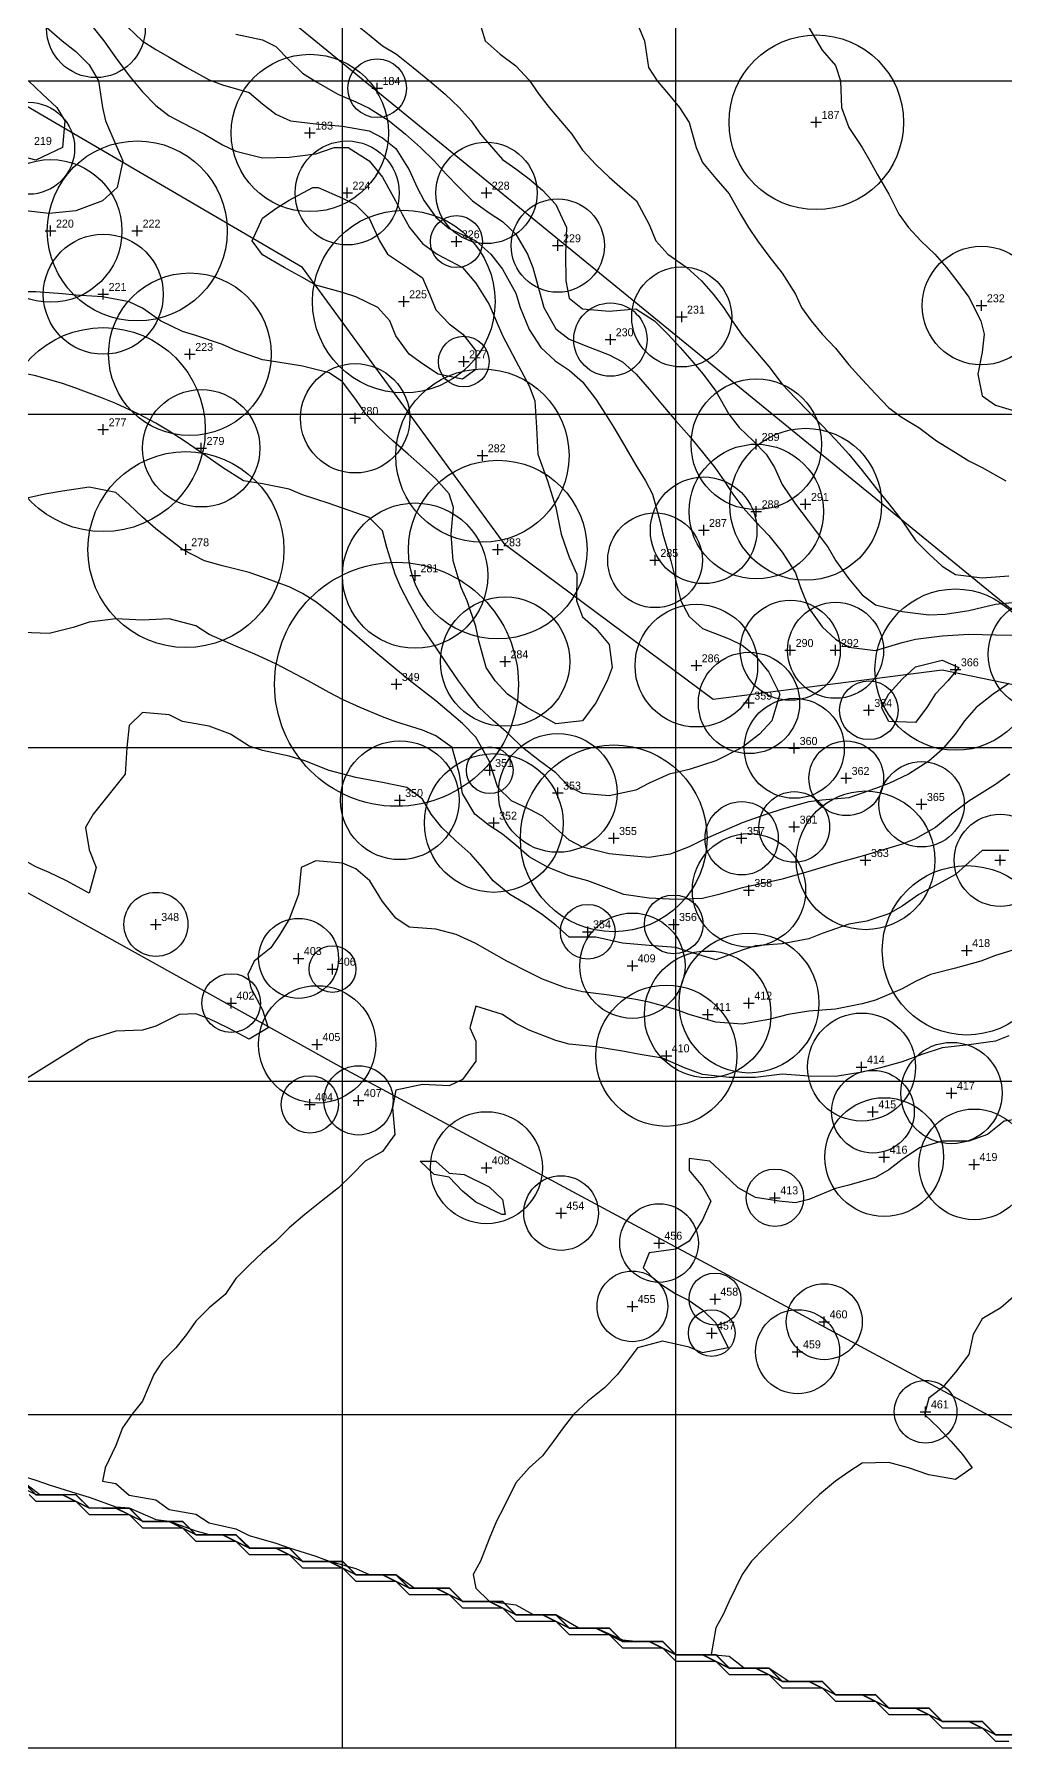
# Model space of a CAD drawing. Header units: millimetres. Extents: x 0 to 676, y 0 to 483.
# Drawn here: x 353.7 to 499.5, y 0 to 257 of the extents above; entities that cross this region are included whole.
import ezdxf

# ---------------------------------------------------------------- set-up
doc = ezdxf.new("R2010")
doc.units = ezdxf.units.MM
for name, color, linetype in [('CONTOURS_2M', 9, 'Continuous'), ('FRAME', 7, 'Continuous'), ('GRID_25M', 9, 'Continuous'), ('ROAD', 8, 'Continuous'), ('SURVEY_EDGE', 8, 'Continuous'), ('TREE_CENTRE', 1, 'Continuous'), ('TREE_CROWN', 3, 'Continuous'), ('TREE_NUMBER', 7, 'Continuous'), ('WATER', 5, 'Continuous')]:
    doc.layers.add(name, color=color, linetype=linetype)

msp = doc.modelspace()

# ---------------------------------------------------------------- linework, layer by layer
at = {"layer": 'CONTOURS_2M'}
for points in [[(353.73, 260), (355.61, 258), (357.91, 256), (360, 254.43), (362, 252.43), (363.38, 250), (363.96, 246), (364.42, 244), (366, 240.44), (367.04, 238), (366.18, 234), (364, 232), (360, 230.53), (356, 230.1), (352, 230.59)], [(420.22, 260), (421.41, 256), (423.64, 254), (426, 252.26), (428, 250.12), (429.48, 248), (431.03, 246), (432.73, 244), (434.43, 242), (436, 239.63), (438, 237.48), (440, 235.57), (442, 233.81), (444.14, 232), (446, 228.46), (447.03, 226), (448.84, 224), (451.65, 222), (453.86, 220), (455.62, 218), (457.19, 216), (458.49, 214), (460, 211.88), (462, 209.53), (464, 207.15), (466, 204.5), (468, 202.41), (470, 200.36), (472, 198.32), (474, 196.23), (476, 194), (478, 191.58), (480, 189.04), (482, 186.57), (484, 184), (486, 181.06), (488, 179.07), (490, 177.22), (492, 175.95), (496, 175.48), (500, 175.76)], [(362.58, 258), (364.2, 256), (366, 253.46), (368, 250.77), (370, 248.36), (372, 246.32), (374, 244.77), (376, 243.74), (379.29, 242), (382, 240.44), (384, 239.48), (388, 238.48), (392, 238.57), (396, 239.07), (398.75, 240), (400.87, 240), (404, 238), (406, 235.57), (407.95, 232), (408.93, 230), (410.03, 228), (412, 225.63), (414.19, 224), (418, 222), (420, 219.68), (422, 216.49), (423.05, 214), (424, 211.8), (426, 208), (428, 204.27), (428.85, 202), (429.12, 198), (429.33, 194), (430.74, 190), (432, 186), (432.83, 182), (434, 178.57), (435.18, 176), (435.1, 172), (436, 169.6), (438, 167.86), (440, 165.47), (440.46, 162), (439.71, 160), (438, 156.73), (436, 154), (432, 153.55), (430, 154.71), (427.67, 156), (424.74, 158), (422.91, 160), (421.56, 162), (420.44, 166), (420, 168.18), (418.71, 172), (417.83, 174), (416.59, 178), (416.32, 182), (416.67, 186), (416, 188.06), (414, 190.32), (412, 192.14), (409.83, 194), (407.57, 196), (405.39, 198), (403.52, 200), (402, 202.22), (400, 204.89), (398, 206.2), (394, 207.24), (390, 207.85), (388, 208.16), (384, 209.57), (382, 210.48), (378, 211.83), (376, 212.44), (372.71, 214), (370, 215.92), (368, 216.88), (364, 217.61), (360, 217.88), (358, 218.06), (354, 218.36), (350, 218.36)], [(367.81, 258), (369.91, 256), (372, 254.71), (374, 253.57), (376.62, 252), (380, 250.17), (382, 249.44), (386, 248.26), (388, 246.59), (390, 245.02), (392.18, 244), (396, 243.59), (400, 243.23), (404, 242.52), (406, 241.45), (408, 239.86), (410, 236.67), (411.18, 234), (412.24, 232), (414, 229.58), (416, 227.89), (420, 226), (422.27, 224), (424, 221.76), (426, 218.19), (426.67, 216), (428, 212.73), (429.78, 210), (431.89, 208), (434, 206.61), (436, 204.86), (438, 202.26), (439.49, 200), (440.71, 198), (442, 195.82), (444, 192.38), (445.48, 190), (446.5, 188), (447.6, 184), (448.08, 182), (449.28, 178), (450, 175), (450.76, 172), (452, 169.69), (454, 167.86), (458, 166.34), (460, 165.36), (462, 163.76), (464, 161.33), (465.61, 158), (464.45, 154), (462.6, 152), (460, 150), (456, 148), (452, 146.73), (449, 146), (446, 144.67), (444, 143.6), (440, 142.76), (436, 143.1), (434, 144.13), (432, 146.24), (429.56, 148), (427, 150), (424.95, 152), (422.64, 154), (420.53, 156), (418.92, 158), (417.4, 160), (416, 162.05), (414, 165.09), (412, 168), (410, 171.64), (408.74, 174), (407.88, 176), (406.65, 180), (406, 182.53), (404, 184.5), (400, 185.91), (398, 186.61), (394, 187.92), (392, 188.76), (388, 189.57), (385.14, 190), (382, 192), (379.12, 194), (376.24, 196), (374, 197.46), (372, 198.67), (369.43, 200), (366, 201.6), (364, 202.41), (360, 203.93), (358, 204.62), (354, 205.79), (352, 206.19)], [(384, 257.03), (388, 256.15), (390, 255.16), (392, 253.12), (394, 251.15), (396, 249.91), (399.28, 248), (402, 246.87), (404, 245.94), (407, 244), (409.43, 242), (411.7, 240), (413.73, 238), (415.56, 236), (417.5, 234), (419.5, 232), (422, 230.21), (424, 228.93), (426, 227.02), (427.74, 224), (428.54, 222), (429.68, 218), (430.19, 216), (432, 212.83), (434, 211.26), (437.15, 210), (440, 208.93), (442, 207.86), (444.05, 206), (446, 203.76), (448, 201.35), (450, 199.03), (452, 196.79), (454, 194.33), (455.89, 192), (457.27, 190), (458.59, 188), (460.07, 186), (462, 183.92), (464, 181.8), (466, 179.3), (468, 176.21), (468.71, 174), (470, 170.94), (472, 168.14), (474, 166.25), (476, 165.08), (480, 164.55), (484, 165.77), (486, 166.26), (490, 166.77), (494, 167.03), (498, 166.9), (502, 166.89)], [(402, 258.5), (404, 256.94), (406, 255.26), (408.08, 254), (410.62, 252), (413.04, 250), (415.41, 248), (417.52, 246), (419.33, 244), (420.69, 242), (424, 238.24), (426, 236.83), (428, 235.33), (430, 233.62), (432, 231.47), (433.61, 228), (433.46, 224), (433.53, 220), (434, 217.44), (436, 215.84), (440, 215.48), (444, 215.82), (446.81, 214), (448.84, 212), (450.65, 210), (452.41, 208), (454.11, 206), (456, 203.48), (457.96, 200), (459.53, 198), (461.64, 196), (463.56, 194), (464.85, 192), (466, 189.48), (468, 186.5), (469.86, 184), (471.37, 182), (472.87, 180), (474.04, 178), (476, 175.32), (478, 172.91), (480, 171.43), (484, 170.42), (488, 169.91), (490.44, 170), (494, 170.56), (498, 171.52), (502, 171.9)], [(444, 259.11), (445.33, 256), (445.93, 252), (447.2, 250), (448.93, 248), (450.57, 246), (452, 243.78), (453.07, 240), (454, 237.76), (456, 235.36), (458, 233.06), (459.74, 230), (460.91, 228), (462.27, 226), (464, 223.71), (466, 221.18), (468, 218), (468.88, 216), (470.32, 214), (472, 212), (474, 209.93), (476, 207.4), (478, 205.24), (480, 203.06), (482, 200.95), (484, 199.5), (486.5, 198), (489.13, 196), (492, 194.28), (494, 193.03), (496, 192), (499.54, 190)], [(470, 258), (472, 254.62), (474, 252.31), (474.75, 250), (474.89, 246), (476, 243), (478, 240), (479.13, 238), (480.24, 236), (482, 233), (483.48, 230), (484.95, 228), (486.77, 226), (488.9, 224), (490.62, 222), (492.21, 220), (494, 217.56), (495.8, 214), (496.29, 212), (496, 209.33), (495.36, 206), (496, 202.76), (498, 201.38), (502, 200.19)], [(352.88, 250), (354.97, 248), (357.11, 246), (358.33, 244), (358, 240), (354, 238.1), (350, 239.16)], [(396.36, 234), (400, 232.4), (402, 231.4), (404, 229.4), (405.56, 226), (406.74, 224), (409.75, 222), (412, 220.48), (413.06, 218), (414, 215.69), (416, 213.55), (418.07, 212), (420, 209.53), (420, 206.7), (418, 205.27), (414.36, 206), (412, 207.57), (410, 209), (408, 211.78), (407.11, 214), (405.29, 216), (402, 217.64), (400, 218.27), (396, 219.39), (394, 220.52), (391.24, 222), (388, 223.93), (386.44, 226), (388, 229.43), (390, 230.89), (392, 232.12), (395.56, 234), (396.36, 234)], [(500, 159.6), (497.64, 158), (495.08, 156), (493.35, 154), (491.95, 152), (490, 149.73), (488, 147.95), (484.96, 146), (482, 144.64), (480, 143.87), (476, 142.48), (472, 142.12), (470, 141.89), (466, 140.78), (463.67, 140), (460, 138.7), (458, 137.89), (454, 136.11), (452, 135.1), (449.17, 134), (446, 133.51), (442, 133.86), (440, 134.07), (436, 135.06), (434, 136.11), (430, 139.7), (428, 140.78), (425.37, 142), (423.31, 144), (422, 148), (420, 151.57), (418, 153.6), (416, 155.34), (414, 157.03), (412, 158.58), (410, 160.13), (407.71, 162), (405.31, 164), (402.97, 166), (400.67, 168), (398.33, 170), (396, 171.86), (394, 173.13), (392, 174.13), (388, 175.59), (386, 176.25), (382, 177.28), (379.29, 178), (376, 179.74), (374, 181.26), (372, 182.83), (370, 184.57), (368, 186.48), (366, 188.28), (362, 189.08), (358, 188.48), (355.33, 188), (352, 187.29)], [(500.16, 146), (498, 144.49), (496, 143.23), (494, 141.96), (491.37, 140), (489, 138), (486, 136.32), (484, 135.54), (480, 134.3), (478, 133.73), (474, 132.6), (470, 131.41), (466, 130.25), (464, 129.83), (460, 128.96), (456.46, 128), (454, 127.4), (450, 127.24), (446, 127.45), (442.24, 128), (440, 128.83), (436.81, 130), (434, 130.75), (430.88, 132), (428, 133.61), (426, 135.39), (424, 137.04), (422, 138.31), (419.87, 140), (418, 143.14), (417.54, 146), (416.44, 150), (414, 151.78), (412, 152.6), (408, 153.89), (406, 154.61), (402.63, 156), (400, 157.24), (398, 158.28), (394.84, 160), (392, 161.52), (390, 162.55), (386.86, 164), (384, 165.24), (380, 166.97), (378, 168.26), (374, 169.3), (370, 169.14), (366, 169.33), (362, 168.81), (359.56, 168), (356, 167.11), (352, 167.28)], [(492.48, 162), (490.82, 160), (488.92, 158), (487.7, 156), (486, 153.78), (482, 153.94), (480.88, 156), (482, 158.08), (484, 160.25), (486, 162.1), (490, 163.1), (492.48, 162)], [(500, 134.59), (496, 134.55), (494, 132.75), (492, 130.97), (490, 129.85), (486.5, 128), (484, 126.24), (482, 125.1), (478.67, 124), (476, 123.55), (472, 122.11), (470, 121.33), (466, 120.57), (462, 120.3), (460, 119.62), (456, 118.16), (452, 119.37), (450, 120.05), (446, 120.32), (442, 120.67), (438, 121.56), (434, 121.6), (432, 123.4), (430, 124.93), (428, 126.26), (425.11, 128), (422.6, 130), (421, 132), (419.25, 134), (417, 136), (414.93, 138), (413.3, 140), (412, 142.29), (409.67, 144), (406, 144.77), (402, 145.53), (398, 146.55), (394.33, 148), (392, 148.73), (388, 149.55), (386, 150.24), (383.2, 152), (380, 153.2), (376, 153.92), (374, 154.91), (370, 155.29), (368, 153.33), (367.62, 150), (367.4, 146), (364.2, 142), (362.6, 140), (361.43, 138), (362, 134.67), (363.03, 132), (362, 128.2), (358.6, 130), (356, 131.26), (354, 132.1), (350.63, 134)], [(501.75, 120), (498, 118.84), (495.8, 118), (492, 116.91), (488.22, 116), (486, 114.94), (484, 113.85), (480, 112.13), (478, 111.56), (474, 110.78), (470, 110.5), (466.86, 110), (464, 109.22), (460, 108.53), (456, 108.82), (452, 110), (450, 110.71), (446, 111.82), (444, 112.25), (440, 112.86), (436, 113.38), (433.44, 114), (430, 115.3), (428, 116.27), (424.64, 118), (422, 119.5), (420, 120.61), (417.05, 122), (414, 122.77), (410, 123.08), (408, 124.41), (406, 126.95), (404.08, 130), (402, 131.82), (400, 132.69), (396, 133.04), (393.78, 132), (393.38, 128), (392, 124.29), (390.6, 122), (389.25, 120), (386.73, 118), (385.79, 116), (386.25, 114), (388, 110.67), (388.82, 108), (386, 106.29), (382.8, 108), (380, 109.31), (378, 110.08), (375.5, 110), (372, 108.25), (370, 107.64), (366, 107.5), (362, 106.22), (360, 105), (358, 103.75), (355.2, 102), (352, 100)], [(500, 106.78), (498, 106), (494, 105.42), (490, 105), (486.92, 104), (484, 102.88), (480.75, 102), (478, 101.35), (474, 100.69), (470, 100.71), (466, 101.04), (462, 100.53), (458, 100.54), (454, 101), (451.33, 102), (448, 103.44), (444.67, 104), (442, 104.5), (438, 105.11), (434, 105.53), (432, 106.1), (428, 107.63), (426, 108.63), (424, 110), (420, 111.22), (419.09, 108), (420, 106), (420, 103), (418, 100.25), (416, 99.29), (412, 99.48), (408, 98.62), (407.5, 96), (407.87, 92), (406, 89.45), (403.4, 88), (401.45, 86), (399.4, 84), (396.86, 82), (394.33, 80), (392, 78), (390, 76), (388, 74.29), (386, 72.4), (384, 70.4), (382.4, 68), (380, 66), (378, 64), (376.57, 62), (375, 60), (373, 58), (371.67, 56), (370, 52), (368.4, 50), (367, 48), (366, 45.33), (364.4, 42), (364, 40), (366, 39.63), (368, 37.89), (372, 37.19), (374, 35.72), (378, 35.05), (380, 33.72), (384, 32.84), (386, 31.84), (390, 30.69), (392, 30), (396, 28.72), (398, 28), (402, 26.87), (404, 26), (408, 26), (410.76, 24), (414, 24), (418, 22), (420, 22), (424, 22), (426, 20), (430, 19.99), (434, 18), (436, 18), (440, 17.99), (442, 16), (446, 15.99), (450, 14), (452, 13.99), (456, 13.99), (458, 11.99), (462, 11.99), (465.99, 10), (468, 9.99), (472, 9.99), (474, 7.99), (478, 7.99), (481.99, 6), (484, 5.99), (488, 5.99), (490, 3.99), (494, 3.99), (497.99, 2), (500, 1.99)], [(502, 94.4), (499.29, 94), (496.77, 92), (494, 91), (490, 91), (486.57, 90), (484, 88.25), (482, 86.7), (480, 85.52), (476, 84.36), (474, 83.88), (470, 82.21), (468, 81.71), (465.5, 82), (462, 82.55), (459.38, 84), (457.29, 86), (455.14, 88), (452, 88.4), (452, 86.57), (454, 84.18), (455.25, 82), (454, 79.2), (452, 76), (450, 74.8), (446, 74.24), (445.14, 72), (447.05, 70), (450, 68.09), (452, 67.06), (454, 65.67), (456, 63.72), (457.89, 60), (454, 59.24), (452, 60.09), (448, 61), (444.29, 60), (442.75, 58), (441.25, 56), (439.33, 54), (436.8, 52), (434.67, 50), (433.11, 48), (431.67, 46), (430, 43.8), (428, 42), (426, 39.71), (424.17, 36), (423.09, 34), (422, 31.33), (420.73, 28), (419.6, 26), (420, 23.91), (422, 22), (426, 21.45), (428.62, 20), (432, 20), (435.44, 18), (438, 18), (442, 16.17), (444, 16), (448, 16), (450, 14), (454, 14), (458, 12), (460, 12), (464, 12), (466, 10), (470, 9.99), (474, 8), (476, 7.99), (480, 7.99), (482, 5.99), (486, 5.99), (489.99, 4), (492, 3.99), (496, 3.99), (498, 1.99), (502, 1.99)], [(414, 88), (416, 86.2), (418.25, 86), (422, 84.12), (424, 82.21), (424.4, 80), (423.91, 80), (420, 81.82), (418, 83.47), (416, 85.6), (413.75, 86), (411.67, 88), (414, 88)], [(501.11, 68), (498.8, 66), (496, 64.33), (494.62, 62), (494, 59), (492, 56.33), (490, 54), (488, 52.44), (487.33, 50), (489.45, 48), (491.29, 46), (493.06, 44), (494.47, 42), (492, 40.21), (488, 40.92), (484.95, 42), (482, 42.79), (478, 42.67), (476, 41.4), (474, 40), (471.56, 38), (469.5, 36), (467.5, 34), (465.33, 32), (463.33, 30), (461.4, 28), (460, 26), (458, 22), (457.11, 20), (456, 18), (455.33, 14), (458, 13.73), (460.29, 12), (464, 12), (466.96, 10), (470, 10), (474, 8), (476, 8), (480, 8), (482, 6), (486, 6), (490, 4), (492, 4), (496, 4), (498, 2), (502, 2)], [(350, 41.36), (354, 40.15), (356, 39.43), (360, 38.2), (362, 37.59), (366, 36.14), (368, 36), (372, 34.21), (374, 34), (378, 32.55), (380, 32), (384, 32), (386.1, 30), (390, 30), (394, 28), (396, 28), (400, 27.99), (402, 26), (406, 25.99), (410, 24), (412, 23.99), (416, 23.99), (418, 22), (422, 21.99), (425.99, 20), (428, 19.99), (432, 19.99), (434, 17.99), (438, 17.99), (441.99, 16), (444, 15.99), (448, 15.99), (450, 13.99), (454, 13.99), (457.99, 12), (460, 11.99), (464, 11.99), (466, 9.99), (470, 9.99), (473.99, 8), (476, 7.99), (480, 7.99), (482, 5.99), (486, 5.99), (489.99, 4), (492, 3.98), (496, 3.98), (498, 1.98), (502, 1.98)], [(350, 39.99), (353.99, 38), (356, 37.99), (360, 37.99), (362, 35.99), (366, 35.99), (369.99, 34), (372, 33.99), (376, 33.99), (378, 31.99), (382, 31.99), (385.99, 30), (388, 29.99), (392, 29.98), (394, 27.99), (398, 27.98), (401.99, 26), (404, 25.98), (408, 25.98), (410, 23.99), (414, 23.98), (417.98, 22), (420, 21.98), (424, 21.98), (426, 19.98), (430, 19.98), (433.98, 18), (436, 17.98), (440, 17.98), (442, 15.98), (446, 15.98), (449.98, 14), (452, 13.98), (456, 13.98), (458, 11.98), (462, 11.98), (465.98, 10), (468, 9.98), (472, 9.97), (474, 7.98), (478, 7.97), (481.98, 6), (484, 5.97), (488, 5.97), (490, 3.97), (494, 3.97), (497.97, 2), (500, 1.97)], [(350, 39.98), (353.98, 38), (356, 37.98), (360, 37.98), (362, 35.98), (366, 35.98), (369.98, 34), (372, 33.98), (376, 33.97), (378, 31.98), (382, 31.97), (385.98, 30), (388, 29.97), (392, 29.97), (394, 27.98), (398, 27.97), (401.97, 26), (404, 25.97), (408, 25.97), (410, 23.97), (414, 23.97), (417.97, 22), (420, 21.97), (424, 21.97), (426, 19.97), (430, 19.97), (433.97, 18), (436, 17.97), (440, 17.97), (442, 15.97), (446, 15.97), (449.97, 14), (452, 13.97), (456, 13.96), (458, 11.97), (462, 11.96), (465.97, 10), (468, 9.96), (472, 9.96), (474, 7.96), (478, 7.96), (481.96, 6), (484, 5.96), (488, 5.96), (490, 3.96), (494, 3.96), (497.96, 2), (500, 1.96)], [(350, 39.98), (353.98, 38), (356, 37.98), (360, 37.98), (362, 35.98), (366, 35.98), (369.98, 34), (372, 33.98), (376, 33.98), (378, 31.98), (382, 31.98), (385.98, 30), (388, 29.98), (392, 29.98), (394, 27.98), (398, 27.98), (401.98, 26), (404, 25.98), (408, 25.97), (410, 23.98), (414, 23.97), (417.98, 22), (420, 21.97), (424, 21.97), (426, 19.98), (430, 19.97), (433.97, 18), (436, 17.97), (440, 17.97), (442, 15.97), (446, 15.97), (449.97, 14), (452, 13.97), (456, 13.97), (458, 11.97), (462, 11.97), (465.97, 10), (468, 9.97), (472, 9.97), (474, 7.97), (478, 7.97), (481.97, 6), (484, 5.97), (488, 5.97), (490, 3.97), (494, 3.97), (497.97, 2), (500, 1.97)], [(350, 39.97), (353.97, 38), (356, 37.97), (360, 37.97), (362, 35.97), (366, 35.97), (369.97, 34), (372, 33.97), (376, 33.96), (378, 31.97), (382, 31.96), (385.96, 30), (388, 29.96), (392, 29.96), (394, 27.96), (398, 27.96), (401.96, 26), (404, 25.96), (408, 25.96), (410, 23.96), (414, 23.96), (417.96, 22), (420, 21.96), (424, 21.96), (426, 19.96), (430, 19.96), (433.96, 18), (436, 17.96), (440, 17.95), (442, 15.96), (446, 15.95), (449.96, 14), (452, 13.95), (456, 13.95), (458, 11.96), (462, 11.95), (465.95, 10), (468, 9.95), (472, 9.95), (474, 7.95), (478, 7.95), (481.95, 6), (484, 5.95), (488, 5.95), (490, 3.95), (494, 3.95), (497.95, 2), (500, 1.95)], [(350, 39.97), (353.97, 38), (356, 37.97), (360, 37.97), (362, 35.97), (366, 35.97), (369.97, 34), (372, 33.97), (376, 33.97), (378, 31.97), (382, 31.97), (385.97, 30), (388, 29.97), (392, 29.96), (394, 27.97), (398, 27.96), (401.97, 26), (404, 25.96), (408, 25.96), (410, 23.97), (414, 23.96), (417.96, 22), (420, 21.96), (424, 21.96), (426, 19.96), (430, 19.96), (433.96, 18), (436, 17.96), (440, 17.96), (442, 15.96), (446, 15.96), (449.96, 14), (452, 13.96), (456, 13.96), (458, 11.96), (462, 11.96), (465.96, 10), (468, 9.96), (472, 9.96), (474, 7.96), (478, 7.96), (481.96, 6), (484, 5.95), (488, 5.95), (490, 3.95), (494, 3.95), (497.95, 2), (500, 1.95)], [(350, 39.96), (353.96, 38), (356, 37.96), (360, 37.95), (362, 35.96), (366, 35.95), (369.96, 34), (372, 33.95), (376, 33.95), (378, 31.95), (382, 31.95), (385.95, 30), (388, 29.95), (392, 29.95), (394, 27.95), (398, 27.95), (401.95, 26), (404, 25.95), (408, 25.95), (410, 23.95), (414, 23.95), (417.95, 22), (420, 21.95), (424, 21.94), (426, 19.95), (430, 19.94), (433.95, 18), (436, 17.95), (440, 17.94), (442, 15.95), (446, 15.94), (449.94, 14), (452, 13.94), (456, 13.94), (458, 11.94), (462, 11.94), (465.94, 10), (468, 9.94), (472, 9.94), (474, 7.94), (478, 7.94), (481.94, 6), (484, 5.94), (488, 5.94), (490, 3.94), (494, 3.94), (497.94, 2), (500, 1.94)], [(352, 40), (354.6, 38), (358, 38), (362, 36), (364, 36), (368, 36), (370, 34), (374, 34), (378, 32), (380, 32), (384, 31.99), (386, 30), (390, 29.99), (394, 28), (396, 27.99), (400, 27.99), (402, 25.99), (406, 25.99), (409.99, 24), (412, 23.99), (416, 23.99), (418, 21.99), (422, 21.99), (425.99, 20), (428, 19.99), (432, 19.99), (434, 17.99), (438, 17.99), (441.99, 16), (444, 15.99), (448, 15.99), (450, 13.99), (454, 13.98), (457.99, 12), (460, 11.98), (464, 11.98), (466, 9.99), (470, 9.98), (473.98, 8), (476, 7.98), (480, 7.98), (482, 5.98), (486, 5.98), (489.98, 4), (492, 3.98), (496, 3.98), (498, 1.98), (502, 1.98)], [(352, 39.99), (354, 37.99), (358, 37.99), (361.99, 36), (364, 35.99), (368, 35.98), (370, 33.99), (374, 33.98), (377.99, 32), (380, 31.98), (384, 31.98), (386, 29.98), (390, 29.98), (393.98, 28), (396, 27.98), (400, 27.98), (402, 25.98), (406, 25.98), (409.98, 24), (412, 23.98), (416, 23.98), (418, 21.98), (422, 21.98), (425.98, 20), (428, 19.98), (432, 19.98), (434, 17.98), (438, 17.97), (441.98, 16), (444, 15.98), (448, 15.97), (450, 13.98), (454, 13.97), (457.97, 12), (460, 11.97), (464, 11.97), (466, 9.97), (470, 9.97), (473.97, 8), (476, 7.97), (480, 7.97), (482, 5.97), (486, 5.97), (489.97, 4), (492, 3.97), (496, 3.97), (498, 1.97), (502, 1.97)], [(352, 39.99), (354, 38), (358, 37.99), (362, 36), (364, 35.99), (368, 35.99), (370, 33.99), (374, 33.99), (377.99, 32), (380, 31.99), (384, 31.99), (386, 29.99), (390, 29.99), (393.99, 28), (396, 27.99), (400, 27.99), (402, 25.99), (406, 25.99), (409.99, 24), (412, 23.99), (416, 23.98), (418, 21.99), (422, 21.98), (425.99, 20), (428, 19.99), (432, 19.98), (434, 17.99), (438, 17.98), (441.98, 16), (444, 15.98), (448, 15.98), (450, 13.98), (454, 13.98), (457.98, 12), (460, 11.98), (464, 11.98), (466, 9.98), (470, 9.98), (473.98, 8), (476, 7.98), (480, 7.98), (482, 5.98), (486, 5.98), (489.98, 4), (492, 3.98), (496, 3.98), (498, 1.98), (502, 1.98)], [(352, 39.97), (354, 37.98), (358, 37.97), (361.98, 36), (364, 35.97), (368, 35.97), (370, 33.97), (374, 33.97), (377.97, 32), (380, 31.97), (384, 31.97), (386, 29.97), (390, 29.97), (393.97, 28), (396, 27.97), (400, 27.97), (402, 25.97), (406, 25.97), (409.97, 24), (412, 23.97), (416, 23.97), (418, 21.97), (422, 21.96), (425.97, 20), (428, 19.97), (432, 19.96), (434, 17.97), (438, 17.96), (441.97, 16), (444, 15.96), (448, 15.96), (450, 13.96), (454, 13.96), (457.96, 12), (460, 11.96), (464, 11.96), (466, 9.96), (470, 9.96), (473.96, 8), (476, 7.96), (480, 7.96), (482, 5.96), (486, 5.96), (489.96, 4), (492, 3.96), (496, 3.96), (498, 1.96), (502, 1.96)], [(352, 39.96), (354, 37.96), (358, 37.96), (361.96, 36), (364, 35.96), (368, 35.96), (370, 33.96), (374, 33.96), (377.96, 32), (380, 31.96), (384, 31.95), (386, 29.96), (390, 29.95), (393.96, 28), (396, 27.95), (400, 27.95), (402, 25.96), (406, 25.95), (409.95, 24), (412, 23.95), (416, 23.95), (418, 21.95), (422, 21.95), (425.95, 20), (428, 19.95), (432, 19.95), (434, 17.95), (438, 17.95), (441.95, 16), (444, 15.95), (448, 15.95), (450, 13.95), (454, 13.95), (457.95, 12), (460, 11.95), (464, 11.94), (466, 9.95), (470, 9.94), (473.95, 8), (476, 7.94), (480, 7.94), (482, 5.94), (486, 5.94), (489.94, 4), (492, 3.94), (496, 3.94), (498, 1.94), (502, 1.94)], [(352, 39.96), (354, 37.97), (358, 37.96), (361.96, 36), (364, 35.96), (368, 35.96), (370, 33.96), (374, 33.96), (377.96, 32), (380, 31.96), (384, 31.96), (386, 29.96), (390, 29.96), (393.96, 28), (396, 27.96), (400, 27.96), (402, 25.96), (406, 25.96), (409.96, 24), (412, 23.96), (416, 23.95), (418, 21.96), (422, 21.95), (425.96, 20), (428, 19.95), (432, 19.95), (434, 17.95), (438, 17.95), (441.95, 16), (444, 15.95), (448, 15.95), (450, 13.95), (454, 13.95), (457.95, 12), (460, 11.95), (464, 11.95), (466, 9.95), (470, 9.95), (473.95, 8), (476, 7.95), (480, 7.95), (482, 5.95), (486, 5.95), (489.95, 4), (492, 3.95), (496, 3.95), (498, 1.95), (502, 1.95)], [(352, 39.95), (354, 37.95), (358, 37.95), (361.95, 36), (364, 35.95), (368, 35.95), (370, 33.95), (374, 33.95), (377.95, 32), (380, 31.95), (384, 31.95), (386, 29.95), (390, 29.95), (393.95, 28), (396, 27.95), (400, 27.94), (402, 25.95), (406, 25.94), (409.95, 24), (412, 23.94), (416, 23.94), (418, 21.95), (422, 21.94), (425.94, 20), (428, 19.94), (432, 19.94), (434, 17.94), (438, 17.94), (441.94, 16), (444, 15.94), (448, 15.94), (450, 13.94), (454, 13.94), (457.94, 12), (460, 11.94), (464, 11.94), (466, 9.94), (470, 9.94), (473.94, 8), (476, 7.94), (480, 7.94), (482, 5.94), (486, 5.94), (489.94, 4), (492, 3.93), (496, 3.93), (498, 1.93), (502, 1.93)]]:
    msp.add_lwpolyline(points, dxfattribs=at)
at = {"layer": 'FRAME'}
msp.add_lwpolyline([(0, 0), (675.2, 0), (675.2, 482.8), (0, 482.8)], close=True, dxfattribs=at)
at = {"layer": 'GRID_25M'}
for p, q in [((400, 0), (400, 482.8)), ((450, 0), (450, 482.8)), ((0, 250), (675.2, 250)), ((0, 200), (675.2, 200)), ((0, 150), (675.2, 150)), ((0, 100), (675.2, 100)), ((0, 50), (675.2, 50))]:
    msp.add_line(p, q, dxfattribs=at)
at = {"layer": 'ROAD'}
msp.add_lwpolyline([(132, 482.8), (140, 440), (146, 400), (152, 360), (158, 320), (160, 280), (162, 248), (172, 224), (208, 202), (256, 182), (400, 102), (560, 16), (588, 0)], dxfattribs=at)
at = {"layer": 'SURVEY_EDGE'}
for points in [[(674, 29), (119, 482)], [(353, 38), (354, 37), (356, 37), (358, 37), (360, 37), (361, 36), (362, 35), (364, 35), (366, 35), (368, 35), (369, 34), (370, 33), (372, 33), (374, 33), (376, 33), (377, 32), (378, 31), (380, 31), (382, 31), (384, 31), (385, 30), (386, 29), (388, 29), (390, 29), (392, 29), (393, 28), (394, 27), (396, 27), (398, 27), (400, 27), (401, 26), (402, 25), (404, 25), (406, 25), (408, 25), (409, 24), (410, 23), (412, 23), (414, 23), (416, 23), (417, 22), (418, 21), (420, 21), (422, 21), (424, 21), (425, 20), (426, 19), (428, 19), (430, 19), (432, 19), (433, 18), (434, 17), (436, 17), (438, 17), (440, 17), (441, 16), (442, 15), (444, 15), (446, 15), (448, 15), (449, 14), (450, 13), (452, 13), (454, 13), (456, 13), (457, 12), (458, 11), (460, 11), (462, 11), (464, 11), (465, 10), (466, 9), (468, 9), (470, 9), (472, 9), (473, 8), (474, 7), (476, 7), (478, 7), (480, 7), (481, 6), (482, 5), (484, 5), (486, 5), (488, 5), (489, 4), (490, 3), (492, 3), (494, 3), (496, 3), (497, 2), (498, 1), (500, 1)]]:
    msp.add_lwpolyline(points, dxfattribs=at)
at = {"layer": 'TREE_CENTRE'}
for p, q in [((405.2, 248.1), (405.2, 249.7)), ((404.4, 248.9), (406, 248.9)), ((471.1, 243), (471.1, 244.6)), ((394.3, 242.2), (395.9, 242.2)), ((395.1, 241.4), (395.1, 243)), ((470.3, 243.8), (471.9, 243.8)), ((400.7, 232.4), (400.7, 234)), ((421.6, 232.4), (421.6, 234)), ((399.9, 233.2), (401.5, 233.2)), ((420.8, 233.2), (422.4, 233.2)), ((355.4, 227.5), (357, 227.5)), ((356.2, 226.7), (356.2, 228.3)), ((368.4, 227.5), (370, 227.5)), ((369.2, 226.7), (369.2, 228.3)), ((417.1, 225.1), (417.1, 226.7)), ((416.3, 225.9), (417.9, 225.9)), ((431.5, 225.3), (433.1, 225.3)), ((432.3, 224.5), (432.3, 226.1)), ((364.1, 217.2), (364.1, 218.8)), ((363.3, 218), (364.9, 218)), ((408.4, 216.9), (410, 216.9)), ((409.2, 216.1), (409.2, 217.7)), ((495.1, 216.3), (496.7, 216.3)), ((495.9, 215.5), (495.9, 217.1)), ((450.1, 214.6), (451.7, 214.6)), ((450.9, 213.8), (450.9, 215.4)), ((439.4, 211.2), (441, 211.2)), ((440.2, 210.4), (440.2, 212)), ((376.3, 209), (377.9, 209)), ((377.1, 208.2), (377.1, 209.8)), ((418.2, 207.1), (418.2, 208.7)), ((417.4, 207.9), (419, 207.9)), ((364.1, 196.9), (364.1, 198.5)), ((401.1, 199.4), (402.7, 199.4)), ((401.9, 198.6), (401.9, 200.2)), ((363.3, 197.7), (364.9, 197.7)), ((378.8, 194.1), (378.8, 195.7)), ((461.3, 195.5), (462.9, 195.5)), ((462.1, 194.7), (462.1, 196.3)), ((378, 194.9), (379.6, 194.9)), ((420.2, 193.8), (421.8, 193.8)), ((421, 193), (421, 194.6)), ((461.3, 185.4), (462.9, 185.4)), ((462.1, 184.6), (462.1, 186.2)), ((468.7, 186.5), (470.3, 186.5)), ((469.5, 185.7), (469.5, 187.3)), ((453.4, 182.6), (455, 182.6)), ((454.2, 181.8), (454.2, 183.4)), ((376.5, 178.9), (376.5, 180.5)), ((423.3, 178.9), (423.3, 180.5)), ((375.7, 179.7), (377.3, 179.7)), ((422.5, 179.7), (424.1, 179.7)), ((446.1, 178.1), (447.7, 178.1)), ((446.9, 177.3), (446.9, 178.9)), ((410.1, 175.8), (411.7, 175.8)), ((410.9, 175), (410.9, 176.6)), ((466.4, 164.6), (468, 164.6)), ((467.2, 163.8), (467.2, 165.4)), ((473.2, 164.6), (474.8, 164.6)), ((474, 163.8), (474, 165.4)), ((423.6, 162.9), (425.2, 162.9)), ((424.4, 162.1), (424.4, 163.7)), ((452.3, 162.3), (453.9, 162.3)), ((453.1, 161.5), (453.1, 163.1)), ((492, 160.9), (492, 162.5)), ((407.3, 159.5), (408.9, 159.5)), ((408.1, 158.7), (408.1, 160.3)), ((491.2, 161.7), (492.8, 161.7)), ((461, 155.9), (461, 157.5)), ((460.2, 156.7), (461.8, 156.7)), ((478.2, 155.6), (479.8, 155.6)), ((479, 154.8), (479, 156.4)), ((467, 149.9), (468.6, 149.9)), ((467.8, 149.1), (467.8, 150.7)), ((421.3, 146.6), (422.9, 146.6)), ((422.1, 145.8), (422.1, 147.4)), ((432.3, 142.4), (432.3, 144)), ((474.8, 145.4), (476.4, 145.4)), ((475.6, 144.6), (475.6, 146.2)), ((407.8, 142.1), (409.4, 142.1)), ((408.6, 141.3), (408.6, 142.9)), ((431.5, 143.2), (433.1, 143.2)), ((486.1, 141.5), (487.7, 141.5)), ((486.9, 140.7), (486.9, 142.3)), ((422.7, 137.9), (422.7, 139.5)), ((467.8, 137.3), (467.8, 138.9)), ((421.9, 138.7), (423.5, 138.7)), ((439.9, 136.4), (441.5, 136.4)), ((440.7, 135.6), (440.7, 137.2)), ((459.1, 136.4), (460.7, 136.4)), ((459.9, 135.6), (459.9, 137.2)), ((467, 138.1), (468.6, 138.1)), ((478.5, 132.3), (478.5, 133.9)), ((498.7, 132.3), (498.7, 133.9)), ((477.7, 133.1), (479.3, 133.1)), ((497.9, 133.1), (499.5, 133.1)), ((460.2, 128.6), (461.8, 128.6)), ((461, 127.8), (461, 129.4)), ((371.2, 123.5), (372.8, 123.5)), ((372, 122.7), (372, 124.3)), ((448.9, 123.5), (450.5, 123.5)), ((449.7, 122.7), (449.7, 124.3)), ((436, 122.4), (437.6, 122.4)), ((436.8, 121.6), (436.8, 123.2)), ((392.6, 118.4), (394.2, 118.4)), ((393.4, 117.6), (393.4, 119.2)), ((492.9, 119.6), (494.5, 119.6)), ((493.7, 118.8), (493.7, 120.4)), ((397.7, 116.8), (399.3, 116.8)), ((398.5, 116), (398.5, 117.6)), ((442.7, 117.3), (444.3, 117.3)), ((443.5, 116.5), (443.5, 118.1)), ((382.5, 111.7), (384.1, 111.7)), ((383.3, 110.9), (383.3, 112.5)), ((454.8, 109.2), (454.8, 110.8)), ((460.2, 111.7), (461.8, 111.7)), ((461, 110.9), (461, 112.5)), ((454, 110), (455.6, 110)), ((395.4, 105.5), (397, 105.5)), ((396.2, 104.7), (396.2, 106.3)), ((447.8, 103.8), (449.4, 103.8)), ((448.6, 103), (448.6, 104.6)), ((477.9, 101.3), (477.9, 102.9)), ((477.1, 102.1), (478.7, 102.1)), ((402.4, 96.3), (402.4, 97.9)), ((490.6, 98.2), (492.2, 98.2)), ((491.4, 97.4), (491.4, 99)), ((394.3, 96.5), (395.9, 96.5)), ((395.1, 95.7), (395.1, 97.3)), ((401.6, 97.1), (403.2, 97.1)), ((478.8, 95.4), (480.4, 95.4)), ((479.6, 94.6), (479.6, 96.2)), ((421.6, 86.2), (421.6, 87.8)), ((480.5, 88.6), (482.1, 88.6)), ((481.3, 87.8), (481.3, 89.4)), ((494, 87.5), (495.6, 87.5)), ((494.8, 86.7), (494.8, 88.3)), ((420.8, 87), (422.4, 87)), ((464.1, 82.5), (465.7, 82.5)), ((464.9, 81.7), (464.9, 83.3)), ((432, 80.2), (433.6, 80.2)), ((432.8, 79.4), (432.8, 81)), ((446.7, 75.7), (448.3, 75.7)), ((447.5, 74.9), (447.5, 76.5)), ((443.5, 65.4), (443.5, 67)), ((455.1, 67.3), (456.7, 67.3)), ((455.9, 66.5), (455.9, 68.1)), ((442.7, 66.2), (444.3, 66.2)), ((472.3, 63.1), (472.3, 64.7)), ((454.6, 62.2), (456.2, 62.2)), ((455.4, 61.4), (455.4, 63)), ((471.5, 63.9), (473.1, 63.9)), ((467.5, 59.4), (469.1, 59.4)), ((468.3, 58.6), (468.3, 60.2)), ((486.7, 50.4), (488.3, 50.4)), ((487.5, 49.6), (487.5, 51.2))]:
    msp.add_line(p, q, dxfattribs=at)
at = {"layer": 'TREE_CROWN'}
for centre, radius in [((363, 257.9), 7.4), ((471.1, 243.8), 13.1), ((395.1, 242.2), 11.8), ((405.2, 248.9), 4.4), ((352.9, 239.9), 6.9), ((369.2, 227.5), 13.5), ((400.7, 233.2), 7.8), ((421.6, 233.2), 7.6), ((356.2, 227.5), 10.7), ((432.3, 225.3), 7), ((409.2, 216.9), 13.7), ((417.1, 225.9), 3.9), ((364.1, 218), 9), ((495.9, 216.3), 8.9), ((377.1, 209), 12.2), ((450.9, 214.6), 7.5), ((440.2, 211.2), 5.5), ((364.1, 197.7), 15.3), ((418.2, 207.9), 3.8), ((401.9, 199.4), 8.2), ((421, 193.8), 13), ((378.8, 194.9), 8.8), ((462.1, 195.5), 9.8), ((469.5, 186.5), 11.4), ((462.1, 185.4), 10.1), ((376.5, 179.7), 14.7), ((423.3, 179.7), 13.4), ((454.2, 182.6), 8), ((410.9, 175.8), 10.9), ((446.9, 178.1), 7.1), ((408.1, 159.5), 18.3), ((424.4, 162.9), 9.7), ((492, 161.7), 12.1), ((505.5, 164), 8.6), ((453.1, 162.3), 9.2), ((467.2, 164.6), 7.5), ((474, 164.6), 7.2), ((461, 156.7), 7.6), ((479, 155.6), 4.4), ((467.8, 149.9), 7.5), ((432.3, 143.2), 8.9), ((408.6, 142.1), 8.9), ((422.7, 138.7), 10.4), ((422.1, 146.6), 3.5), ((440.7, 136.4), 14), ((475.6, 145.4), 5.6), ((486.9, 141.5), 6.4), ((459.9, 136.4), 5.5), ((467.8, 138.1), 5.3), ((478.5, 133.1), 10.4), ((498.7, 133.1), 6.9), ((461, 128.6), 8.5), ((493.7, 119.6), 12.7), ((372, 123.5), 4.8), ((436.8, 122.4), 4.1), ((449.7, 123.5), 4.4), ((393.4, 118.4), 6), ((443.5, 117.3), 7.9), ((461, 111.7), 10.5), ((398.5, 116.8), 3.5), ((454.8, 110), 9.5), ((383.3, 111.7), 4.4), ((396.2, 105.5), 8.8), ((448.6, 103.8), 10.6), ((477.9, 102.1), 8.1), ((491.4, 98.2), 7.6), ((395.1, 96.5), 4.3), ((402.4, 97.1), 5.2), ((479.6, 95.4), 6.2), ((421.6, 87), 8.4), ((481.3, 88.6), 8.9), ((494.8, 87.5), 8.3), ((432.8, 80.2), 5.6), ((464.9, 82.5), 4.3), ((447.5, 75.7), 5.9), ((443.5, 66.2), 5.3), ((455.9, 67.3), 3.9), ((472.3, 63.9), 5.7), ((455.4, 62.2), 3.5), ((468.3, 59.4), 6.3), ((487.5, 50.4), 4.7)]:
    msp.add_circle(centre, radius, dxfattribs=at)
at = {"layer": 'WATER'}
msp.add_lwpolyline([(646, 129.6), (590, 127.6), (550, 149.2), (490, 161.6), (455.6, 157.2), (424.4, 180.4), (394, 222), (346, 250), (322.4, 276), (288, 314.8), (257.2, 326.8), (222, 332.8), (190, 340.4), (158, 362)], dxfattribs=at)

# ---------------------------------------------------------------- texts
at = {"layer": 'TREE_NUMBER'}
for s, p in [('184', (406, 249.4)), ('187', (471.9, 244.3)), ('219', (353.7, 240.4)), ('183', (395.9, 242.7)), ('224', (401.5, 233.7)), ('228', (422.4, 233.7)), ('220', (357, 228)), ('222', (370, 228)), ('226', (417.9, 226.4)), ('229', (433.1, 225.8)), ('221', (364.9, 218.5)), ('225', (410, 217.4)), ('231', (451.7, 215.1)), ('232', (496.7, 216.8)), ('230', (441, 211.7)), ('223', (377.9, 209.5)), ('227', (419, 208.4)), ('280', (402.7, 199.9)), ('277', (364.9, 198.2)), ('279', (379.6, 195.4)), ('282', (421.8, 194.3)), ('289', (462.9, 196)), ('291', (470.3, 187)), ('288', (462.9, 185.9)), ('287', (455, 183.1)), ('278', (377.3, 180.2)), ('283', (424.1, 180.2)), ('281', (411.7, 176.3)), ('285', (447.7, 178.6)), ('284', (425.2, 163.4)), ('290', (468, 165.1)), ('292', (474.8, 165.1)), ('286', (453.9, 162.8)), ('366', (492.8, 162.2)), ('349', (408.9, 160)), ('359', (461.8, 157.2)), ('364', (479.8, 156.1)), ('360', (468.6, 150.4)), ('351', (422.9, 147.1)), ('362', (476.4, 145.9)), ('353', (433.1, 143.7)), ('350', (409.4, 142.6)), ('365', (487.7, 142)), ('352', (423.5, 139.2)), ('361', (468.6, 138.6)), ('355', (441.5, 136.9)), ('357', (460.7, 136.9)), ('363', (479.3, 133.6)), ('358', (461.8, 129.1)), ('348', (372.8, 124)), ('354', (437.6, 122.9)), ('356', (450.5, 124)), ('418', (494.5, 120.1)), ('403', (394.2, 118.9)), ('406', (399.3, 117.3)), ('409', (444.3, 117.8)), ('402', (384.1, 112.2)), ('412', (461.8, 112.2)), ('411', (455.6, 110.5)), ('405', (397, 106)), ('410', (449.4, 104.3)), ('414', (478.7, 102.6)), ('404', (395.9, 97)), ('407', (403.2, 97.6)), ('417', (492.2, 98.7)), ('415', (480.4, 95.9)), ('416', (482.1, 89.1)), ('408', (422.4, 87.5)), ('419', (495.6, 88)), ('413', (465.7, 83)), ('454', (433.6, 80.7)), ('456', (448.3, 76.2)), ('455', (444.3, 66.7)), ('458', (456.7, 67.8)), ('460', (473.1, 64.4)), ('457', (456.2, 62.7)), ('459', (469.1, 59.9)), ('461', (488.3, 50.9))]:
    msp.add_text(s, height=1.2, dxfattribs=at).set_placement(p)

doc.saveas('drawing.dxf')
